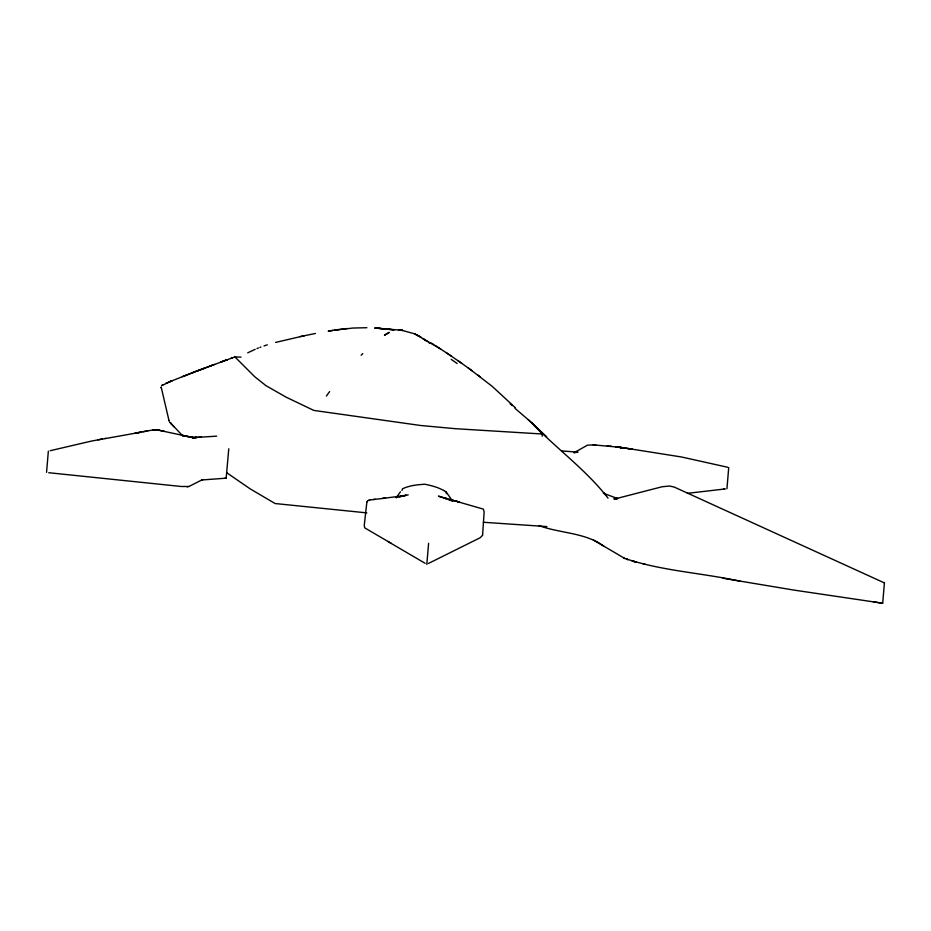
<?xml version="1.0" encoding="UTF-8"?>
<svg xmlns="http://www.w3.org/2000/svg" width="931" height="931" viewBox="0 0 931 931"><rect width="100%" height="100%" fill="white"/><g stroke="black" fill="none" stroke-linecap="round" stroke-linejoin="round"><path stroke-width="1.4" d="M161.168 387.89L161.168 386.993L169.105 421.091L168.744 420.184M426.805 564.407L428.609 543.285M446.065 499.214L446.147 498.097M726.948 488.752L728.717 467.583M46.562 472.343L48.342 451.209M882.716 603.02L884.45 582.434M884.427 582.922L674.323 487.111L669.633 486.04L662.197 486.727L615.158 498.876L617.172 498.539L614.274 498.807L617.509 498.516L603.323 493.255M542.168 436.232L542.354 434.009L455.503 428.702L420.463 425.467L313.991 410.443M401.936 490.428L402.553 488.763L405.194 487.658A55.336 53.695 -6.7 0 1 413.108 485.482M482.584 535.232L484.132 512.085L483.445 509.152L438.408 496.153L445.868 498.62M428.365 563.499L480.221 537.711L482.561 535.302M366.861 502.135L364.265 525.293L364.661 527.819L391.299 543.425M366.884 502.042L367.652 500.82M396.99 496.817L396.292 497.585L400.423 491.836M326.374 396.047L329.621 391.579M161.715 385.62L172.026 380.779L165.706 383.374M361.147 355.258L362.776 353.582M162.087 385.236L163.169 384.538M367.885 500.669L368.932 500.215M247.739 352.814L255.129 349.358M188.865 486.517L201.794 479.977L226.163 478.173L228.77 448.8M188.923 486.494L181.347 486.494L48.738 472.715M396.594 497.398L408.22 494.908M256.991 348.578L258.422 347.996M169.535 381.791L193.974 372.144M183.814 376.089L185.327 375.496M182.36 376.648L211.919 365.371M192.1 372.865L197.966 370.631M259.9 347.414L260.913 347.03M204.552 368.129L195.929 371.399L234.915 356.91L254.64 376.648L265.975 385.667L286.236 397.223L313.642 410.338M209.382 366.325L214.561 364.393M230.795 358.412L232.541 357.772M264.032 345.913L267.302 344.831M574.043 452.71L578.046 452.175L561.707 450.93M369.037 500.18L369.863 499.994M574.148 452.675L587.496 445.146L594.315 444.902M275.588 342.422L304.472 335.684M50.158 450.72L91.599 441.038L141.733 432.054L134.867 433.229M401.052 496.328L399.574 496.665L400.47 496.467M299.957 336.638L315.4 333.473M98.104 439.781L102.34 438.966M201.701 480L202.597 479.826M136.904 432.892L143.677 431.612M147.622 430.867L143.49 431.647L152.859 429.994L157.874 430.041L193.927 437.768L189.412 436.883M413.12 485.517L413.853 485.388A79.833 77.482 -6.7 0 1 418.857 484.714L424.501 484.236A5.307 5.155 -6.7 0 1 425.316 484.306L430.75 485.563A82.591 80.147 -6.7 0 1 434.847 486.727L436.232 487.192M406.067 495.292L401.738 496.014L406.277 495.257M104.947 438.478L105.82 438.326M370.398 499.9L385.55 498.097L382.571 498.434M338.512 329.562L328.189 331.145L332.972 330.365M334.578 330.121L352.989 328.038L366.861 327.712M336.941 329.783L347.03 328.55M402.332 495.909L383.805 498.294M687.357 493.349L725.202 488.95L723.445 489.124M373.238 499.528L375.286 499.284M153.836 429.901L152.859 429.994L155.756 429.878M187.166 486.82L187.783 486.762M613.913 498.853L617.172 498.539M617.509 498.516L614.646 498.772L616.485 498.713M577.36 452.094L575.777 452.222L576.801 452.14M216.69 436.15L194.975 437.512L201.364 437.116M195.522 437.477L192.205 437.605L196.662 437.489L192.065 437.535L193.753 437.71L181.429 435.243L188.271 436.639M235.019 356.91L241.001 357.132M593.128 444.843L617.951 447.113M595.223 444.937L595.875 444.971M374.646 328.026L400.784 330.179M546.904 526.585L483.352 522.268M156.327 429.901L157.467 429.994M366.802 512.876L275.099 503.531L250.171 488.868L226.873 472.832M607.187 445.844L608.839 446.03M609.828 446.135L611.446 446.31M401.785 330.296L414.586 333.81L440.77 349.055M615.787 446.833L632.277 449.138L618.987 447.252L625.19 448.125M620.64 447.508L623.211 447.846L616.287 446.915L625.911 448.23M628.122 448.533L681.352 456.958L727.786 467.281M157.874 430.041L159.108 430.215M873.429 601.892L882.716 603.241L793.934 590.091L722.712 578.209M740.203 581.247C701.671 572.786 661.301 570.982 623.828 558.111M159.364 430.262L164.554 431.379M643.298 563.953L645.264 564.349M225.872 478.313L225.197 477.999M538.805 525.55C560.229 533.521 585.215 532.346 603.893 546.276M636.501 562.138L632.033 560.928L635.92 562.045M449.336 499.319L459.565 502.1L453.734 500.506M628.018 559.659L626.61 559.17L627.587 559.508M448.114 499.482L450.651 500.506M624.899 558.553L599.401 543.541M451.686 500.936L452.547 501.297M414.551 333.798L415.901 334.45M443.68 490.451L446.1 491.905L452.652 501.134M420.963 337.115L416.099 334.543L418.869 336.033M387.785 541.423L425.106 563.29M599.157 543.401L593.326 539.933M431.379 343.132L433.834 344.656M435.243 345.517L451.186 355.956M446.158 352.616L461.811 363.346M422.802 338.453L427.061 341.305L424.257 339.396M451.209 359.378L457.168 363.497M457.959 360.658L472.308 370.899M468.049 367.803L492.15 386.307L515.402 407.801M428.411 342.282L429.843 343.306M477.917 375.088L480.233 376.811M515.018 408.337L529.646 420.94M510.176 403.833L512.259 405.637M530.065 421.336L531.729 422.907C556.307 448.405 586.321 470.085 608.048 498.155M528.377 419.776L546.672 436.779M531.729 422.907L541.458 432.985M182.697 435.848L169.838 422.209M170.047 422.465L171.351 423.931L170.676 423.174M171.7 424.35L172.363 425.106M173.224 426.072L173.888 426.817M541.528 433.066L542.354 434.009M446.217 492.092L446.438 493.639M436.93 487.413A56.069 54.417 -6.7 0 1 443.668 490.462M385.713 334.473L384.456 335.23L389.367 332.379L385.713 334.473M396.85 497.294L396.164 497.573L396.792 497.387M224.01 360.891L220.752 362.089L227.362 359.657L224.01 360.891M379.673 328.375L375.088 328.049L394.15 329.853L379.673 328.375M400.912 330.202L398.526 330.016L402.879 330.424L400.912 330.202M605.592 494.629L604.196 493.186L606.442 495.548L605.592 494.629"/></g></svg>
